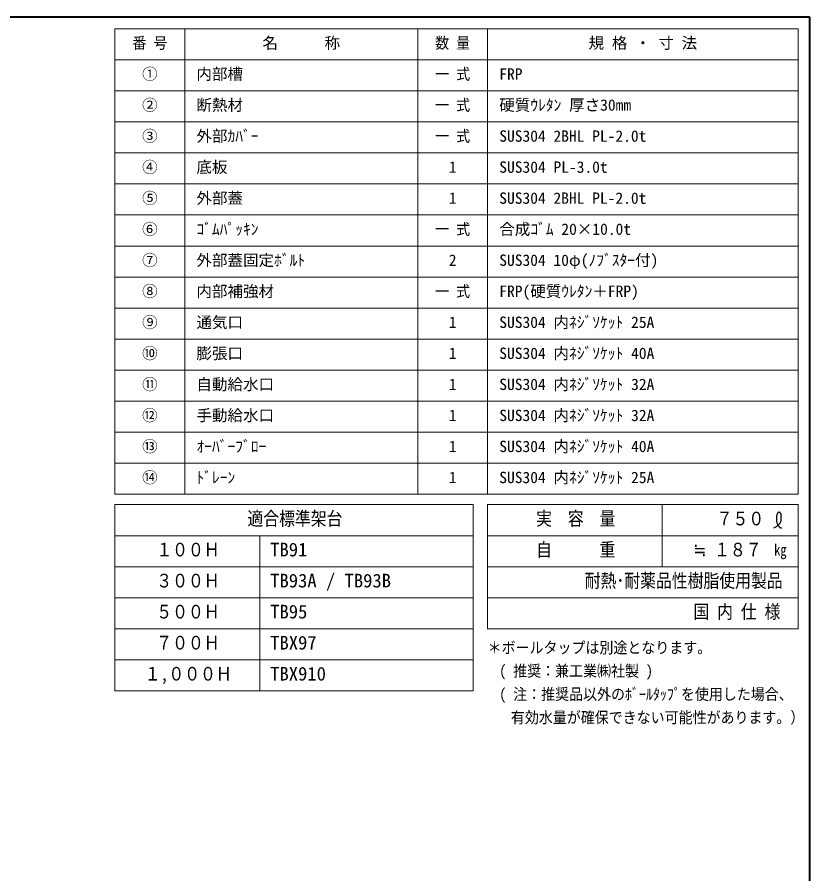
# Model space of a CAD drawing. Units: millimetres at full size, sheet at 1:15; details may follow other scales. Extents: x -3184 to 2891, y -2037 to 2178.
# Drawn here: x 977 to 2891, y 107 to 2178 of the extents above; entities that cross this region are included whole.
import ezdxf
from ezdxf.enums import TextEntityAlignment as Align

# ---------------------------------------------------------------- set-up
doc = ezdxf.new("R2010")
doc.units = ezdxf.units.MM
doc.header["$LTSCALE"] = 15
doc.layers.add('0-0', color=7, linetype='Continuous', lineweight=18)
doc.styles.add('ＭＳ ゴシック', font='')
doc.styles.get('ＭＳ ゴシック').set_extended_font_data('MS Gothic')

msp = doc.modelspace()

# ---------------------------------------------------------------- linework, layer by layer
at = {"layer": '0-0', "color": 1, "lineweight": 40}
for p, q in [((2890.8, 2177.87), (-3184.2, 2177.87)), ((2890.8, -2037.13), (2890.8, 2177.87))]:
    msp.add_line(p, q, dxfattribs=at)
at = {"layer": '0-0', "color": 3}
for p, q in [((2862.67, 2149.74), (1212.67, 2149.74)), ((1212.67, 1024.74), (1212.67, 2149.74)), ((1381.42, 1024.74), (1381.42, 2149.74)), ((1943.92, 1024.74), (1943.92, 2149.74)), ((2112.67, 1024.74), (2112.67, 2149.74)), ((2862.67, 1024.74), (2862.67, 2149.74)), ((2862.67, 2074.74), (1212.67, 2074.74)), ((2862.67, 1999.74), (1212.67, 1999.74)), ((2862.67, 1924.74), (1212.67, 1924.74)), ((2862.67, 1849.74), (1212.67, 1849.74)), ((2862.67, 1774.74), (1212.67, 1774.74)), ((2862.67, 1699.74), (1212.67, 1699.74)), ((2862.67, 1624.74), (1212.67, 1624.74)), ((2862.67, 1549.74), (1212.67, 1549.74)), ((2862.67, 1474.74), (1212.67, 1474.74)), ((2862.67, 1399.74), (1212.67, 1399.74)), ((2862.67, 1324.74), (1212.67, 1324.74)), ((2862.67, 1249.74), (1212.67, 1249.74)), ((2862.67, 1174.74), (1212.67, 1174.74)), ((2862.67, 1099.74), (1212.67, 1099.74)), ((2862.67, 1024.74), (1212.67, 1024.74)), ((2077.67, 999.74), (1212.67, 999.74)), ((1212.67, 549.74), (1212.67, 999.74)), ((2077.67, 549.74), (2077.67, 999.74)), ((2862.67, 999.74), (2112.67, 999.74)), ((2112.67, 699.74), (2112.67, 999.74)), ((2534.55, 849.74), (2534.55, 999.74)), ((2862.67, 699.74), (2862.67, 999.74)), ((2077.67, 924.74), (1212.67, 924.74)), ((1562.67, 549.74), (1562.67, 924.74)), ((2862.67, 924.74), (2112.67, 924.74)), ((2077.67, 849.74), (1212.67, 849.74)), ((2862.67, 849.74), (2112.67, 849.74)), ((2077.67, 774.74), (1212.67, 774.74)), ((2862.67, 774.74), (2112.67, 774.74)), ((2077.67, 699.74), (1212.67, 699.74)), ((2862.67, 699.74), (2112.67, 699.74)), ((2077.67, 624.74), (1212.67, 624.74)), ((2077.67, 549.74), (1212.67, 549.74))]:
    msp.add_line(p, q, dxfattribs=at)
at = {"layer": '0-0', "color": 5, "lineweight": 25}
for points in [[(2804.18, 943.67), (2805.16, 944.24), (2806.85, 945.22), (2808.51, 946.22), (2810.16, 947.27), (2811.77, 948.36), (2813.33, 949.53), (2814.22, 950.25), (2814.87, 950.81), (2815.95, 951.81), (2816.98, 952.87), (2817.94, 953.99), (2818.81, 955.17), (2819.58, 956.41), (2819.97, 957.16), (2820.25, 957.77), (2820.68, 958.85), (2821.04, 959.96), (2821.33, 961.09), (2821.55, 962.24), (2821.71, 963.39), (2821.78, 964.06), (2821.83, 964.76), (2821.88, 965.95), (2821.89, 967.14), (2821.88, 968.34), (2821.84, 969.54), (2821.8, 970.75), (2821.78, 971.46), (2821.76, 972.21), (2821.71, 973.49), (2821.61, 974.77), (2821.41, 976.02), (2821.07, 977.23), (2820.54, 978.39), (2820.14, 979.03), (2819.88, 979.37), (2819.37, 979.93), (2818.81, 980.42), (2818.21, 980.83)], [(2818.21, 980.83), (2817.57, 981.14), (2816.91, 981.3), (2816.52, 981.33), (2816.2, 981.31), (2815.65, 981.19), (2815.11, 980.98), (2814.59, 980.69), (2814.1, 980.33), (2813.64, 979.93), (2813.39, 979.68), (2813.05, 979.29), (2812.53, 978.58), (2812.1, 977.83), (2811.74, 977.04), (2811.45, 976.23), (2811.21, 975.4), (2811.09, 974.92), (2810.96, 974.3), (2810.77, 973.25), (2810.62, 972.18), (2810.51, 971.11), (2810.41, 970.04), (2810.32, 968.96), (2810.27, 968.34), (2810.21, 967.59), (2810.1, 966.31), (2810.01, 965.02), (2809.96, 963.74), (2809.96, 962.45), (2810.03, 961.18), (2810.1, 960.44), (2810.2, 959.81), (2810.42, 958.71), (2810.7, 957.63), (2811.03, 956.56), (2811.41, 955.5), (2811.82, 954.46), (2812.08, 953.87), (2812.27, 953.44)], [(2812.27, 953.44), (2812.61, 952.7), (2812.97, 951.98), (2813.34, 951.26), (2813.73, 950.55), (2814.14, 949.84), (2814.38, 949.43), (2814.67, 948.95), (2815.2, 948.14), (2815.76, 947.35), (2816.37, 946.61), (2817.02, 945.92), (2817.73, 945.3), (2818.16, 944.99), (2818.54, 944.75), (2819.21, 944.39), (2819.92, 944.07), (2820.65, 943.79), (2821.4, 943.54), (2822.16, 943.31), (2822.6, 943.18)]]:
    msp.add_lwpolyline(points, dxfattribs=at)

# ---------------------------------------------------------------- texts
at = {"layer": '0-0', "style": 'ＭＳ ゴシック'}
for s, height, width, p in [('番 号', 27.49, 0.9, (1254.86, 2093.49)), ('数 量', 27.49, 0.9, (1986.11, 2093.49)), ('一 式', 27.49, 0.9, (1986.11, 2018.49)), ('一 式', 27.49, 0.9, (1986.11, 1943.49)), ('一 式', 27.49, 0.9, (1986.11, 1868.49)), ('一 式', 27.49, 0.9, (1986.11, 1643.49)), ('一 式', 27.49, 0.9, (1986.11, 1493.49)), ('適合標準架台', 32.99, 0.85, (1532.67, 939.74)), ('実\u3000容\u3000量', 32.99, 0.85, (2229.86, 939.74)), ('７５０', 32.99, 0.85, (2665.8, 939.74)), ('自\u3000\u3000\u3000重', 32.99, 0.85, (2229.86, 864.74)), ('１００Ｈ', 32.99, 0.85, (1312.67, 864.74)), ('≒ １８７', 32.99, 0.85, (2609.55, 864.74)), ('kg', 27.49, 0.8, (2804.55, 868.49)), ('３００Ｈ', 32.99, 0.85, (1312.67, 789.74)), ('耐熱･耐薬品性樹脂使用製品', 32.99, 0.85, (2347.05, 789.74)), ('５００Ｈ', 32.99, 0.85, (1312.67, 714.74)), ('国 内 仕 様', 32.99, 0.85, (2609.55, 714.74)), ('７００Ｈ', 32.99, 0.85, (1312.67, 639.74)), ('＊ボールタップは別途となります。', 27.49, 0.9, (2112.67, 632.24)), ('１,０００Ｈ', 32.99, 0.85, (1284.55, 564.74)), ('( 推奨：兼工業㈱社製 )', 27.49, 0.9, (2140.8, 575.99)), ('( 注：推奨品以外のﾎﾞｰﾙﾀｯﾌﾟを使用した場合、', 27.49, 0.9, (2140.8, 519.74)), ('有効水量が確保できない可能性があります。）', 27.49, 0.9, (2168.92, 463.49))]:
    msp.add_text(s, height=height, dxfattribs=dict(at, width=width)).set_placement(p, align=Align.BOTTOM_LEFT)
for s, height, p in [('名\u3000\u3000\u3000称', 27.49, (1568.92, 2093.49)), ('規 格 ・ 寸 法', 27.49, (2356.42, 2093.49)), ('①', 27.49, (1278.3, 2018.49)), ('内部槽', 27.49, (1409.55, 2018.49)), ('FRP', 27.49, (2140.8, 2018.49)), ('②', 27.49, (1278.3, 1943.49)), ('断熱材', 27.49, (1409.55, 1943.49)), ('硬質ｳﾚﾀﾝ 厚さ30㎜', 27.49, (2140.8, 1943.49)), ('③', 27.49, (1278.3, 1868.49)), ('外部ｶﾊﾞｰ', 27.49, (1409.55, 1868.49)), ('SUS304 2BHL PL-2.0t', 27.49, (2140.8, 1868.49)), ('④', 27.49, (1278.3, 1793.49)), ('底板', 27.49, (1409.55, 1793.49)), ('1', 27.49, (2018.92, 1793.49)), ('SUS304 PL-3.0t', 27.49, (2140.8, 1793.49)), ('⑤', 27.49, (1278.3, 1718.49)), ('外部蓋', 27.49, (1409.55, 1718.49)), ('1', 27.49, (2018.92, 1718.49)), ('SUS304 2BHL PL-2.0t', 27.49, (2140.8, 1718.49)), ('⑥', 27.49, (1278.3, 1643.49)), ('ｺﾞﾑﾊﾟｯｷﾝ', 27.49, (1409.55, 1643.49)), ('合成ｺﾞﾑ 20×10.0t', 27.49, (2140.8, 1643.49)), ('⑦', 27.49, (1278.3, 1568.49)), ('外部蓋固定ﾎﾞﾙﾄ', 27.49, (1409.55, 1568.49)), ('2', 27.49, (2018.92, 1568.49)), ('SUS304 10φ(ﾉﾌﾞｽﾀｰ付)', 27.49, (2140.8, 1568.49)), ('⑧', 27.49, (1278.3, 1493.49)), ('内部補強材', 27.49, (1409.55, 1493.49)), ('FRP(硬質ｳﾚﾀﾝ＋FRP)', 27.49, (2140.8, 1493.49)), ('⑨', 27.49, (1278.3, 1418.49)), ('通気口', 27.49, (1409.55, 1418.49)), ('1', 27.49, (2018.92, 1418.49)), ('SUS304 内ﾈｼﾞｿｹｯﾄ 25A', 27.49, (2140.8, 1418.49)), ('⑩', 27.49, (1278.3, 1343.49)), ('膨張口', 27.49, (1409.55, 1343.49)), ('1', 27.49, (2018.92, 1343.49)), ('SUS304 内ﾈｼﾞｿｹｯﾄ 40A', 27.49, (2140.8, 1343.49)), ('⑪', 27.49, (1278.3, 1268.49)), ('自動給水口', 27.49, (1409.55, 1268.49)), ('SUS304 内ﾈｼﾞｿｹｯﾄ 32A', 27.49, (2140.8, 1268.49)), ('1', 27.49, (2018.92, 1268.49)), ('⑫', 27.49, (1278.3, 1193.49)), ('手動給水口', 27.49, (1409.55, 1193.49)), ('1', 27.49, (2018.92, 1193.49)), ('SUS304 内ﾈｼﾞｿｹｯﾄ 32A', 27.49, (2140.8, 1193.49)), ('⑬', 27.49, (1278.3, 1118.49)), ('ｵｰﾊﾞｰﾌﾞﾛｰ', 27.49, (1409.55, 1118.49)), ('1', 27.49, (2018.92, 1118.49)), ('SUS304 内ﾈｼﾞｿｹｯﾄ 40A', 27.49, (2140.8, 1118.49)), ('⑭', 27.49, (1278.3, 1043.49)), ('ﾄﾞﾚｰﾝ', 27.49, (1409.55, 1043.49)), ('1', 27.49, (2018.92, 1043.49)), ('SUS304 内ﾈｼﾞｿｹｯﾄ 25A', 27.49, (2140.8, 1043.49)), ('TB91', 32.99, (1587.67, 864.74)), ('TB93A / TB93B', 32.99, (1587.67, 789.74)), ('TB95', 32.99, (1587.67, 714.74)), ('TBX97', 32.99, (1587.67, 639.74)), ('TBX910', 32.99, (1587.67, 564.74))]:
    msp.add_text(s, height=height, dxfattribs=at).set_placement(p, align=Align.BOTTOM_LEFT)

doc.saveas('drawing.dxf')
